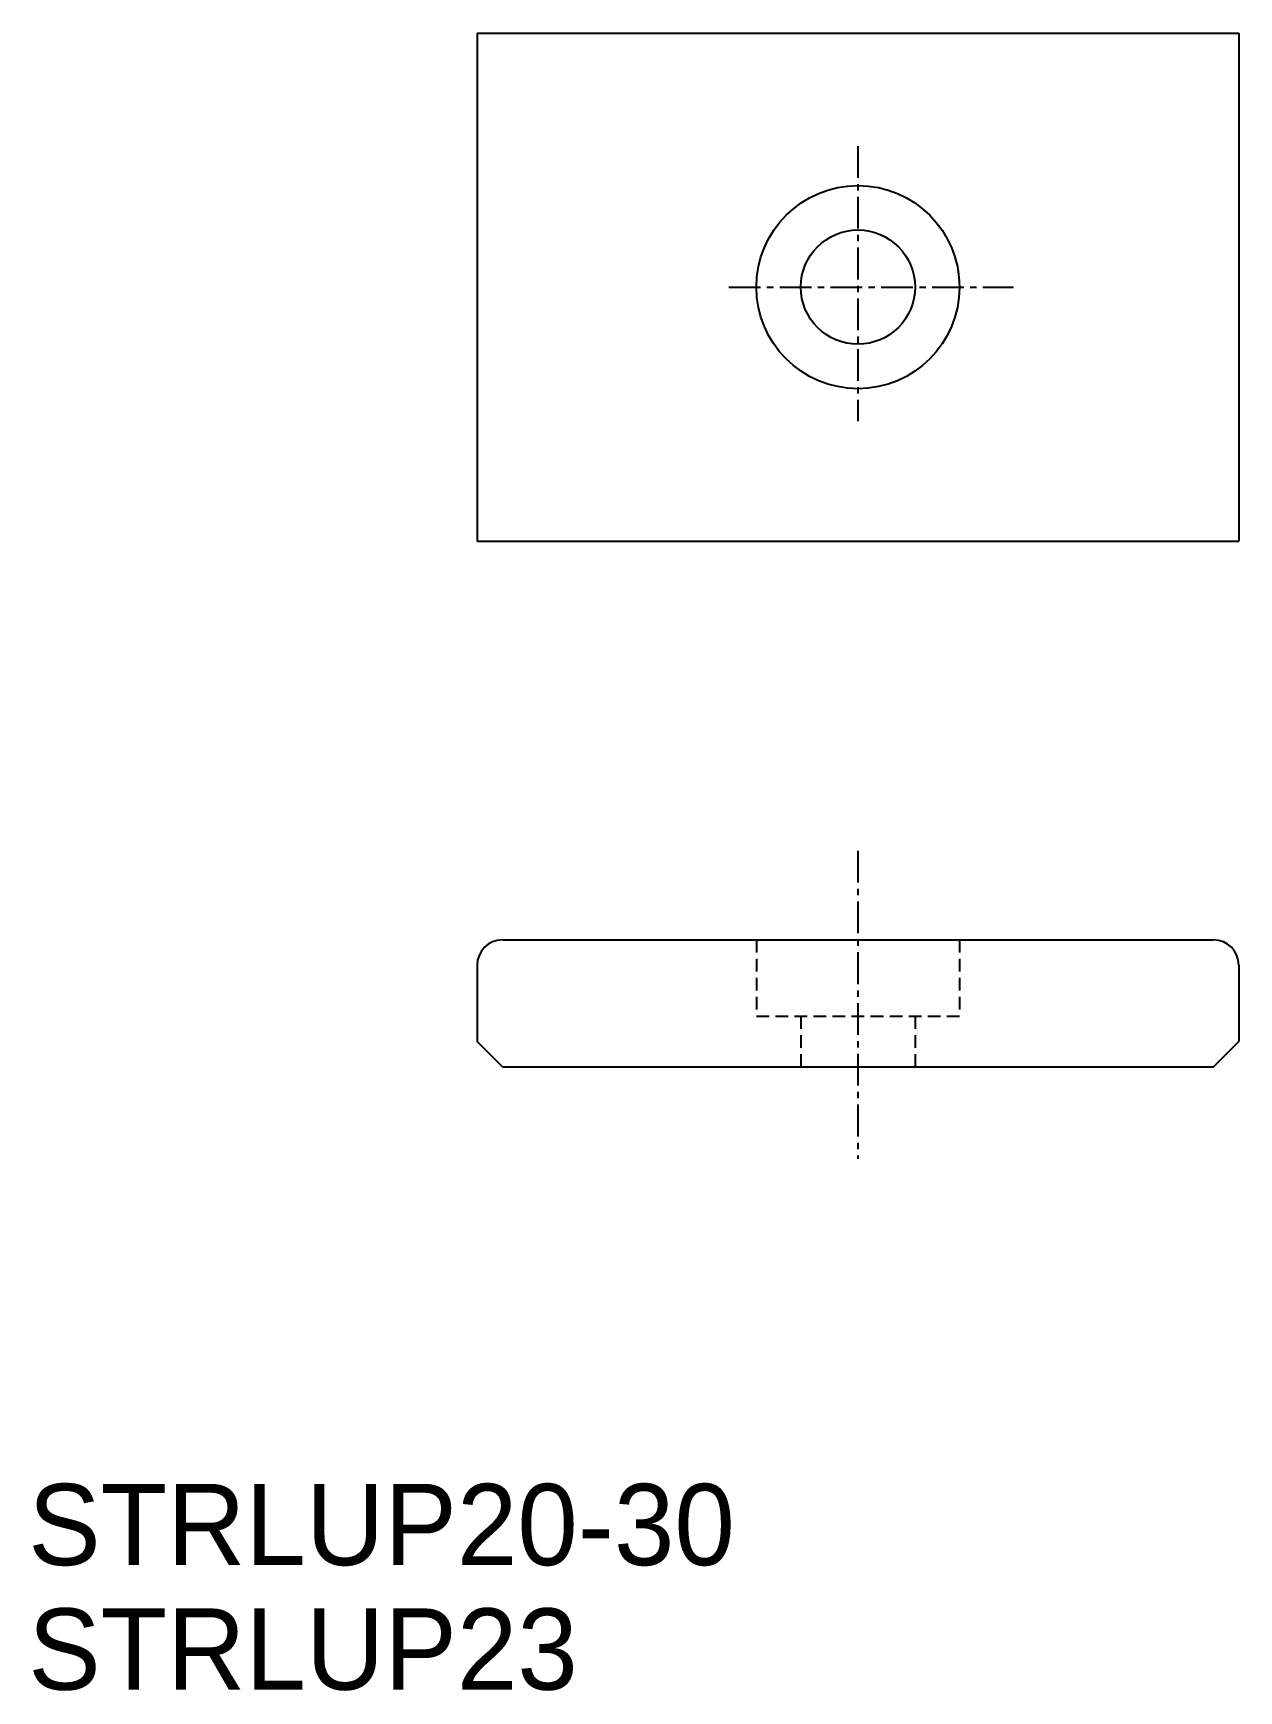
# Model space of a CAD drawing. Extents: x -7.5 to 40, y 14.7 to 80.
import ezdxf

# ---------------------------------------------------------------- set-up
doc = ezdxf.new("R2010")
doc.units = 0
doc.linetypes.add('CENTER', pattern=[2, 1.25, -0.25, 0.25, -0.25])
doc.linetypes.add('DASHED', pattern=[0.75, 0.5, -0.25])
doc.layers.get('0').update_dxf_attribs({"linetype": 'CONTINUOUS'})
doc.layers.add('CENTER', color=1, linetype='CENTER')

msp = doc.modelspace()

# ---------------------------------------------------------------- linework, layer by layer
at = {"color": 7, "linetype": 'CONTINUOUS'}
for p, q in [((10, 80), (40, 80)), ((10, 80), (10, 60)), ((40, 80), (40, 60)), ((10, 60), (40, 60)), ((11, 44.296), (39, 44.296)), ((10, 43.296), (10, 40.296)), ((40, 43.296), (40, 40.296)), ((11, 39.296), (10, 40.296)), ((39, 39.296), (40, 40.296)), ((11, 39.296), (39, 39.296))]:
    msp.add_line(p, q, dxfattribs=at)
at = {"color": 3, "linetype": 'DASHED'}
for p, q in [((21, 44.296), (21, 41.296)), ((29, 44.296), (29, 41.296)), ((21, 41.296), (29, 41.296)), ((22.75, 41.296), (22.75, 39.296)), ((27.25, 41.296), (27.25, 39.296))]:
    msp.add_line(p, q, dxfattribs=at)
at = {"color": 7, "linetype": 'CONTINUOUS'}
for radius in [4, 2.25]:
    msp.add_circle((25, 70), radius, dxfattribs=at)
for centre, start, end in [((11, 43.296), 90, 180), ((39, 43.296), 0, 90)]:
    msp.add_arc(centre, 1, start, end, dxfattribs=at)
at = {"layer": 'CENTER', "color": 1, "linetype": 'CENTER'}
for p, q in [((25, 75.554), (25, 64.724)), ((19.918, 70), (31.129, 70)), ((25, 47.805), (25, 35.667))]:
    msp.add_line(p, q, dxfattribs=at)

# ---------------------------------------------------------------- texts
at = {"color": 7, "linetype": 'CONTINUOUS'}
for s, p in [('STRLUP20-30', (-7.675, 19.671)), ('STRLUP23', (-7.675, 14.767))]:
    msp.add_text(s, height=3.2, dxfattribs=at).set_placement(p)

doc.saveas('drawing.dxf')
